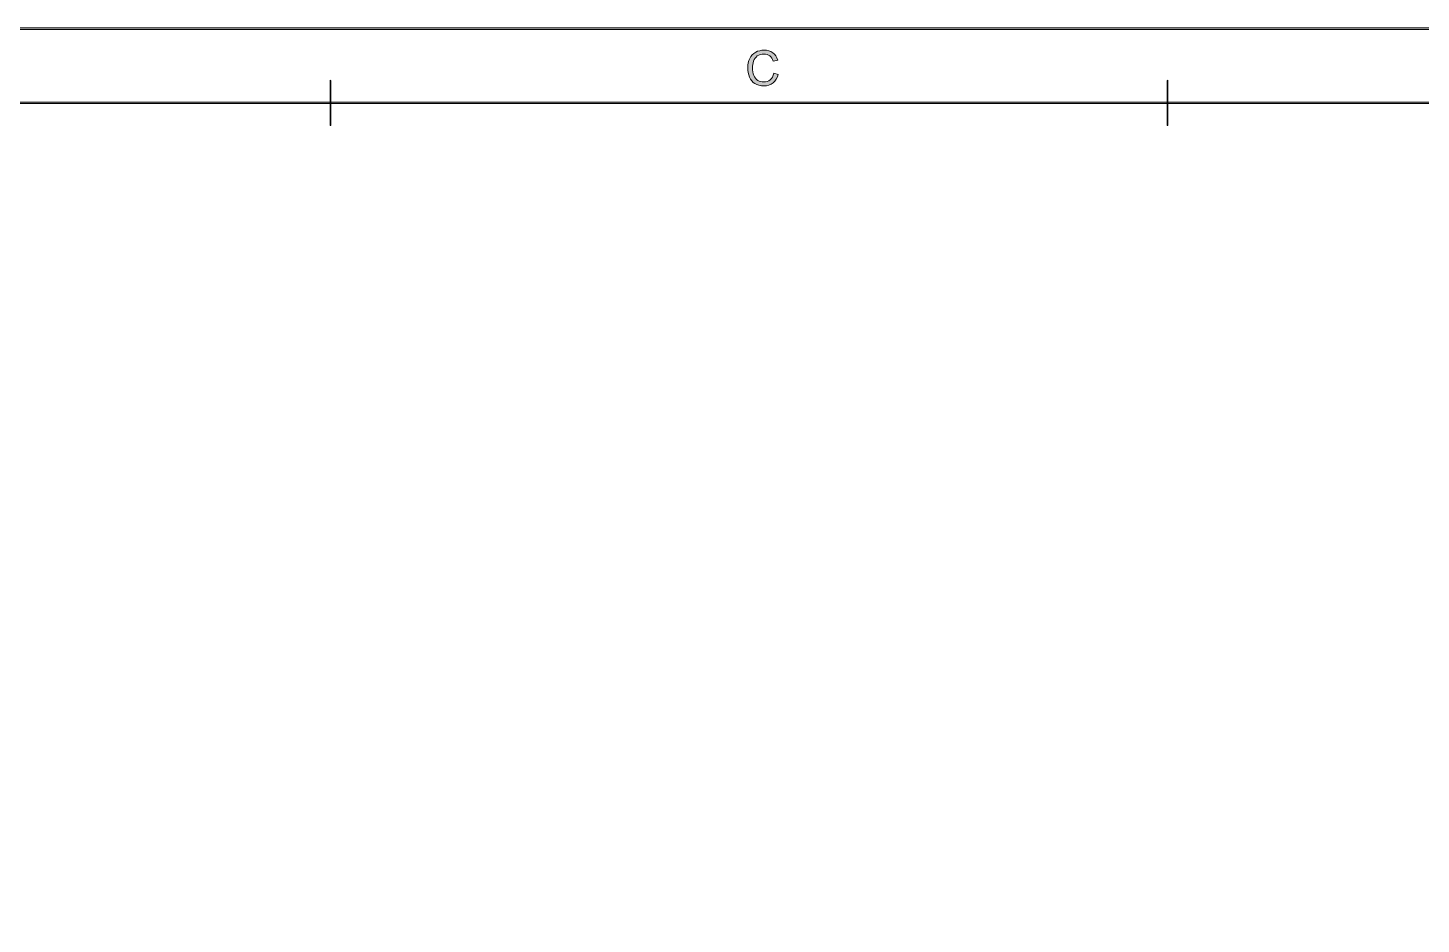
# Model space of a CAD drawing. Header units: inches. Extents: x 0.54 to 10.46, y 0.74 to 7.76.
# Drawn here: x 3.96 to 7.097, y 5.743 to 7.761 of the extents above; entities that cross this region are included whole.
import ezdxf

# ---------------------------------------------------------------- set-up
doc = ezdxf.new("R2010")
doc.units = ezdxf.units.IN
doc.header["$MEASUREMENT"] = 0
doc.layers.add('BG', color=7, linetype='Continuous')

# ---------------------------------------------------------------- blocks, each defined once
blk = doc.blocks.new('block 2')
at = {"layer": 'BG', "true_color": 0xffffff}
h = blk.add_hatch(color=7, dxfattribs=at)
h.dxf.hatch_style = 2
edge = h.paths.add_edge_path()
edge.add_spline(control_points=[(10.296, 0.9061), (10.296, 0.9061), (0.8711, 0.9061), (0.8711, 0.9061), (0.8702, 0.9061), (0.8694, 0.9069), (0.8694, 0.9079), (0.8694, 0.9079), (0.8694, 7.5922), (0.8694, 7.5922), (0.8694, 7.5931), (0.8702, 7.5939), (0.8711, 7.5939), (0.8711, 7.5939), (10.296, 7.5939), (10.296, 7.5939), (10.297, 7.5939), (10.2977, 7.5931), (10.2977, 7.5922), (10.2977, 7.5922), (10.2977, 0.9079), (10.2977, 0.9079), (10.2977, 0.9069), (10.297, 0.9061), (10.296, 0.9061)], knot_values=[0, 0, 0, 0, 1, 1, 1, 2, 2, 2, 3, 3, 3, 4, 4, 4, 5, 5, 5, 6, 6, 6, 7, 7, 7, 8, 8, 8, 8], degree=3, periodic=1)
h.paths.add_polyline_path([(0.8729, 0.9096), (10.2943, 0.9096), (10.2943, 7.5904), (0.8729, 7.5904)])
at = {"layer": 'BG', "lineweight": 0}
blk.add_lwpolyline([(0.8729, 0.9096), (10.2943, 0.9096), (10.2943, 7.5904), (0.8729, 7.5904), (0.8729, 0.9096)], dxfattribs=at)
blk.add_open_spline([(10.296, 0.9061), (10.296, 0.9061), (0.8711, 0.9061), (0.8711, 0.9061), (0.8702, 0.9061), (0.8694, 0.9069), (0.8694, 0.9079), (0.8694, 0.9079), (0.8694, 7.5922), (0.8694, 7.5922), (0.8694, 7.5931), (0.8702, 7.5939), (0.8711, 7.5939), (0.8711, 7.5939), (10.296, 7.5939), (10.296, 7.5939), (10.297, 7.5939), (10.2977, 7.5931), (10.2977, 7.5922), (10.2977, 7.5922), (10.2977, 0.9079), (10.2977, 0.9079), (10.2977, 0.9069), (10.297, 0.9061), (10.296, 0.9061)], degree=3, knots=[0, 0, 0, 0, 1, 1, 1, 2, 2, 2, 3, 3, 3, 4, 4, 4, 5, 5, 5, 6, 6, 6, 7, 7, 7, 8, 8, 8, 8], dxfattribs=at)
blk = doc.blocks.new('block 25')
at = {"layer": 'BG', "true_color": 0xffffff}
h = blk.add_hatch(color=7, dxfattribs=at)
h.dxf.hatch_style = 2
edge = h.paths.add_edge_path()
edge.add_spline(control_points=[(4.6411, 7.5413), (4.6407, 7.5413), (4.6404, 7.5416), (4.6404, 7.542), (4.6404, 7.542), (4.6404, 7.6423), (4.6404, 7.6423), (4.6404, 7.6427), (4.6407, 7.643), (4.6411, 7.643), (4.6415, 7.643), (4.6418, 7.6427), (4.6418, 7.6423), (4.6418, 7.6423), (4.6418, 7.542), (4.6418, 7.542), (4.6418, 7.5416), (4.6415, 7.5413), (4.6411, 7.5413)], knot_values=[0, 0, 0, 0, 1, 1, 1, 2, 2, 2, 3, 3, 3, 4, 4, 4, 5, 5, 5, 6, 6, 6, 6], degree=3, periodic=1)
at = {"layer": 'BG', "lineweight": 0}
blk.add_open_spline([(4.6411, 7.5413), (4.6407, 7.5413), (4.6404, 7.5416), (4.6404, 7.542), (4.6404, 7.542), (4.6404, 7.6423), (4.6404, 7.6423), (4.6404, 7.6427), (4.6407, 7.643), (4.6411, 7.643), (4.6415, 7.643), (4.6418, 7.6427), (4.6418, 7.6423), (4.6418, 7.6423), (4.6418, 7.542), (4.6418, 7.542), (4.6418, 7.5416), (4.6415, 7.5413), (4.6411, 7.5413)], degree=3, knots=[0, 0, 0, 0, 1, 1, 1, 2, 2, 2, 3, 3, 3, 4, 4, 4, 5, 5, 5, 6, 6, 6, 6], dxfattribs=at)
blk = doc.blocks.new('block 24')
at = {"layer": 'BG'}
blk.add_blockref('block 25', (0, 0), dxfattribs=at)
blk = doc.blocks.new('block 27')
at = {"layer": 'BG', "true_color": 0xffffff}
h = blk.add_hatch(color=7, dxfattribs=at)
h.dxf.hatch_style = 2
edge = h.paths.add_edge_path()
edge.add_spline(control_points=[(6.526, 7.5413), (6.5257, 7.5413), (6.5253, 7.5416), (6.5253, 7.542), (6.5253, 7.542), (6.5253, 7.6423), (6.5253, 7.6423), (6.5253, 7.6427), (6.5257, 7.643), (6.526, 7.643), (6.5264, 7.643), (6.5267, 7.6427), (6.5267, 7.6423), (6.5267, 7.6423), (6.5267, 7.542), (6.5267, 7.542), (6.5267, 7.5416), (6.5264, 7.5413), (6.526, 7.5413)], knot_values=[0, 0, 0, 0, 1, 1, 1, 2, 2, 2, 3, 3, 3, 4, 4, 4, 5, 5, 5, 6, 6, 6, 6], degree=3, periodic=1)
at = {"layer": 'BG', "lineweight": 0}
blk.add_open_spline([(6.526, 7.5413), (6.5257, 7.5413), (6.5253, 7.5416), (6.5253, 7.542), (6.5253, 7.542), (6.5253, 7.6423), (6.5253, 7.6423), (6.5253, 7.6427), (6.5257, 7.643), (6.526, 7.643), (6.5264, 7.643), (6.5267, 7.6427), (6.5267, 7.6423), (6.5267, 7.6423), (6.5267, 7.542), (6.5267, 7.542), (6.5267, 7.5416), (6.5264, 7.5413), (6.526, 7.5413)], degree=3, knots=[0, 0, 0, 0, 1, 1, 1, 2, 2, 2, 3, 3, 3, 4, 4, 4, 5, 5, 5, 6, 6, 6, 6], dxfattribs=at)
blk = doc.blocks.new('block 26')
at = {"layer": 'BG'}
blk.add_blockref('block 27', (0, 0), dxfattribs=at)
blk = doc.blocks.new('block 35')
at = {"layer": 'BG', "true_color": 0xffffff}
h = blk.add_hatch(color=7, dxfattribs=at)
h.dxf.hatch_style = 2
edge = h.paths.add_edge_path()
edge.add_spline(control_points=[(5.6392, 7.659), (5.6392, 7.659), (5.6495, 7.6564), (5.6495, 7.6564), (5.6474, 7.6479), (5.6435, 7.6415), (5.6379, 7.637), (5.6323, 7.6326), (5.6254, 7.6304), (5.6173, 7.6304), (5.6089, 7.6304), (5.6021, 7.6321), (5.5968, 7.6355), (5.5916, 7.6389), (5.5876, 7.6438), (5.5848, 7.6503), (5.5821, 7.6568), (5.5807, 7.6638), (5.5807, 7.6712), (5.5807, 7.6793), (5.5823, 7.6864), (5.5854, 7.6924), (5.5885, 7.6984), (5.5929, 7.703), (5.5986, 7.7061), (5.6043, 7.7093), (5.6106, 7.7108), (5.6175, 7.7108), (5.6252, 7.7108), (5.6318, 7.7089), (5.6371, 7.7049), (5.6424, 7.7009), (5.6461, 7.6954), (5.6482, 7.6882), (5.6482, 7.6882), (5.6381, 7.6858), (5.6381, 7.6858), (5.6363, 7.6915), (5.6336, 7.6956), (5.6302, 7.6982), (5.6268, 7.7007), (5.6225, 7.702), (5.6172, 7.702), (5.6113, 7.702), (5.6063, 7.7006), (5.6022, 7.6977), (5.5982, 7.6949), (5.5954, 7.691), (5.5938, 7.6862), (5.5921, 7.6814), (5.5913, 7.6764), (5.5913, 7.6712), (5.5913, 7.6646), (5.5923, 7.6588), (5.5942, 7.6539), (5.5962, 7.649), (5.5992, 7.6453), (5.6032, 7.6428), (5.6073, 7.6404), (5.6117, 7.6392), (5.6165, 7.6392), (5.6222, 7.6392), (5.6271, 7.6408), (5.6311, 7.6442), (5.6351, 7.6475), (5.6378, 7.6524), (5.6392, 7.659)], knot_values=[0, 0, 0, 0, 1, 1, 1, 2, 2, 2, 3, 3, 3, 4, 4, 4, 5, 5, 5, 6, 6, 6, 7, 7, 7, 8, 8, 8, 9, 9, 9, 10, 10, 10, 11, 11, 11, 12, 12, 12, 13, 13, 13, 14, 14, 14, 15, 15, 15, 16, 16, 16, 17, 17, 17, 18, 18, 18, 19, 19, 19, 20, 20, 20, 21, 21, 21, 22, 22, 22, 22], degree=3, periodic=1)
at = {"layer": 'BG', "lineweight": 0}
blk.add_open_spline([(5.6392, 7.659), (5.6392, 7.659), (5.6495, 7.6564), (5.6495, 7.6564), (5.6474, 7.6479), (5.6435, 7.6415), (5.6379, 7.637), (5.6323, 7.6326), (5.6254, 7.6304), (5.6173, 7.6304), (5.6089, 7.6304), (5.6021, 7.6321), (5.5968, 7.6355), (5.5916, 7.6389), (5.5876, 7.6438), (5.5848, 7.6503), (5.5821, 7.6568), (5.5807, 7.6638), (5.5807, 7.6712), (5.5807, 7.6793), (5.5823, 7.6864), (5.5854, 7.6924), (5.5885, 7.6984), (5.5929, 7.703), (5.5986, 7.7061), (5.6043, 7.7093), (5.6106, 7.7108), (5.6175, 7.7108), (5.6252, 7.7108), (5.6318, 7.7089), (5.6371, 7.7049), (5.6424, 7.7009), (5.6461, 7.6954), (5.6482, 7.6882), (5.6482, 7.6882), (5.6381, 7.6858), (5.6381, 7.6858), (5.6363, 7.6915), (5.6336, 7.6956), (5.6302, 7.6982), (5.6268, 7.7007), (5.6225, 7.702), (5.6172, 7.702), (5.6113, 7.702), (5.6063, 7.7006), (5.6022, 7.6977), (5.5982, 7.6949), (5.5954, 7.691), (5.5938, 7.6862), (5.5921, 7.6814), (5.5913, 7.6764), (5.5913, 7.6712), (5.5913, 7.6646), (5.5923, 7.6588), (5.5942, 7.6539), (5.5962, 7.649), (5.5992, 7.6453), (5.6032, 7.6428), (5.6073, 7.6404), (5.6117, 7.6392), (5.6165, 7.6392), (5.6222, 7.6392), (5.6271, 7.6408), (5.6311, 7.6442), (5.6351, 7.6475), (5.6378, 7.6524), (5.6392, 7.659)], degree=3, knots=[0, 0, 0, 0, 1, 1, 1, 2, 2, 2, 3, 3, 3, 4, 4, 4, 5, 5, 5, 6, 6, 6, 7, 7, 7, 8, 8, 8, 9, 9, 9, 10, 10, 10, 11, 11, 11, 12, 12, 12, 13, 13, 13, 14, 14, 14, 15, 15, 15, 16, 16, 16, 17, 17, 17, 18, 18, 18, 19, 19, 19, 20, 20, 20, 21, 21, 21, 22, 22, 22, 22], dxfattribs=at)
blk = doc.blocks.new('block 34')
at = {"layer": 'BG'}
blk.add_blockref('block 35', (0, 0), dxfattribs=at)
blk = doc.blocks.new('block 62')
at = {"layer": 'BG', "true_color": 0xffffff}
h = blk.add_hatch(color=7, dxfattribs=at)
h.dxf.hatch_style = 2
edge = h.paths.add_edge_path()
edge.add_spline(control_points=[(10.4631, 0.739), (10.4631, 0.739), (0.5369, 0.739), (0.5369, 0.739), (0.5359, 0.739), (0.5352, 0.7398), (0.5352, 0.7407), (0.5352, 0.7407), (0.5352, 7.7593), (0.5352, 7.7593), (0.5352, 7.7602), (0.5359, 7.761), (0.5369, 7.761), (0.5369, 7.761), (10.4631, 7.761), (10.4631, 7.761), (10.4641, 7.761), (10.4648, 7.7602), (10.4648, 7.7593), (10.4648, 7.7593), (10.4648, 0.7407), (10.4648, 0.7407), (10.4648, 0.7398), (10.4641, 0.739), (10.4631, 0.739)], knot_values=[0, 0, 0, 0, 1, 1, 1, 2, 2, 2, 3, 3, 3, 4, 4, 4, 5, 5, 5, 6, 6, 6, 7, 7, 7, 8, 8, 8, 8], degree=3, periodic=1)
h.paths.add_polyline_path([(0.5386, 0.7425), (10.4614, 0.7425), (10.4614, 7.7575), (0.5386, 7.7575)])
at = {"layer": 'BG', "lineweight": 0}
blk.add_lwpolyline([(0.5386, 0.7425), (10.4614, 0.7425), (10.4614, 7.7575), (0.5386, 7.7575), (0.5386, 0.7425)], dxfattribs=at)
blk.add_open_spline([(10.4631, 0.739), (10.4631, 0.739), (0.5369, 0.739), (0.5369, 0.739), (0.5359, 0.739), (0.5352, 0.7398), (0.5352, 0.7407), (0.5352, 0.7407), (0.5352, 7.7593), (0.5352, 7.7593), (0.5352, 7.7602), (0.5359, 7.761), (0.5369, 7.761), (0.5369, 7.761), (10.4631, 7.761), (10.4631, 7.761), (10.4641, 7.761), (10.4648, 7.7602), (10.4648, 7.7593), (10.4648, 7.7593), (10.4648, 0.7407), (10.4648, 0.7407), (10.4648, 0.7398), (10.4641, 0.739), (10.4631, 0.739)], degree=3, knots=[0, 0, 0, 0, 1, 1, 1, 2, 2, 2, 3, 3, 3, 4, 4, 4, 5, 5, 5, 6, 6, 6, 7, 7, 7, 8, 8, 8, 8], dxfattribs=at)

msp = doc.modelspace()

# ---------------------------------------------------------------- block references
at = {"layer": 'BG'}
for name in ['block 62', 'block 34', 'block 24', 'block 26', 'block 2']:
    msp.add_blockref(name, (0, 0), dxfattribs=at)

doc.saveas('drawing.dxf')
